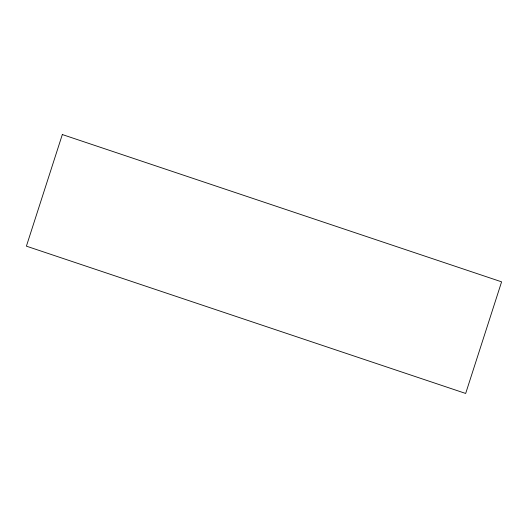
<?xml version="1.0" encoding="UTF-8"?>
<svg xmlns="http://www.w3.org/2000/svg" width="528" height="528" viewBox="0 0 528 528"><rect width="100%" height="100%" fill="white"/><g stroke="black" fill="none" stroke-linecap="round" stroke-linejoin="round"><path stroke-width="0.79" d="M62.33 134.548L26.4 246.16L465.67 393.452L501.6 281.84L62.33 134.548"/></g></svg>
